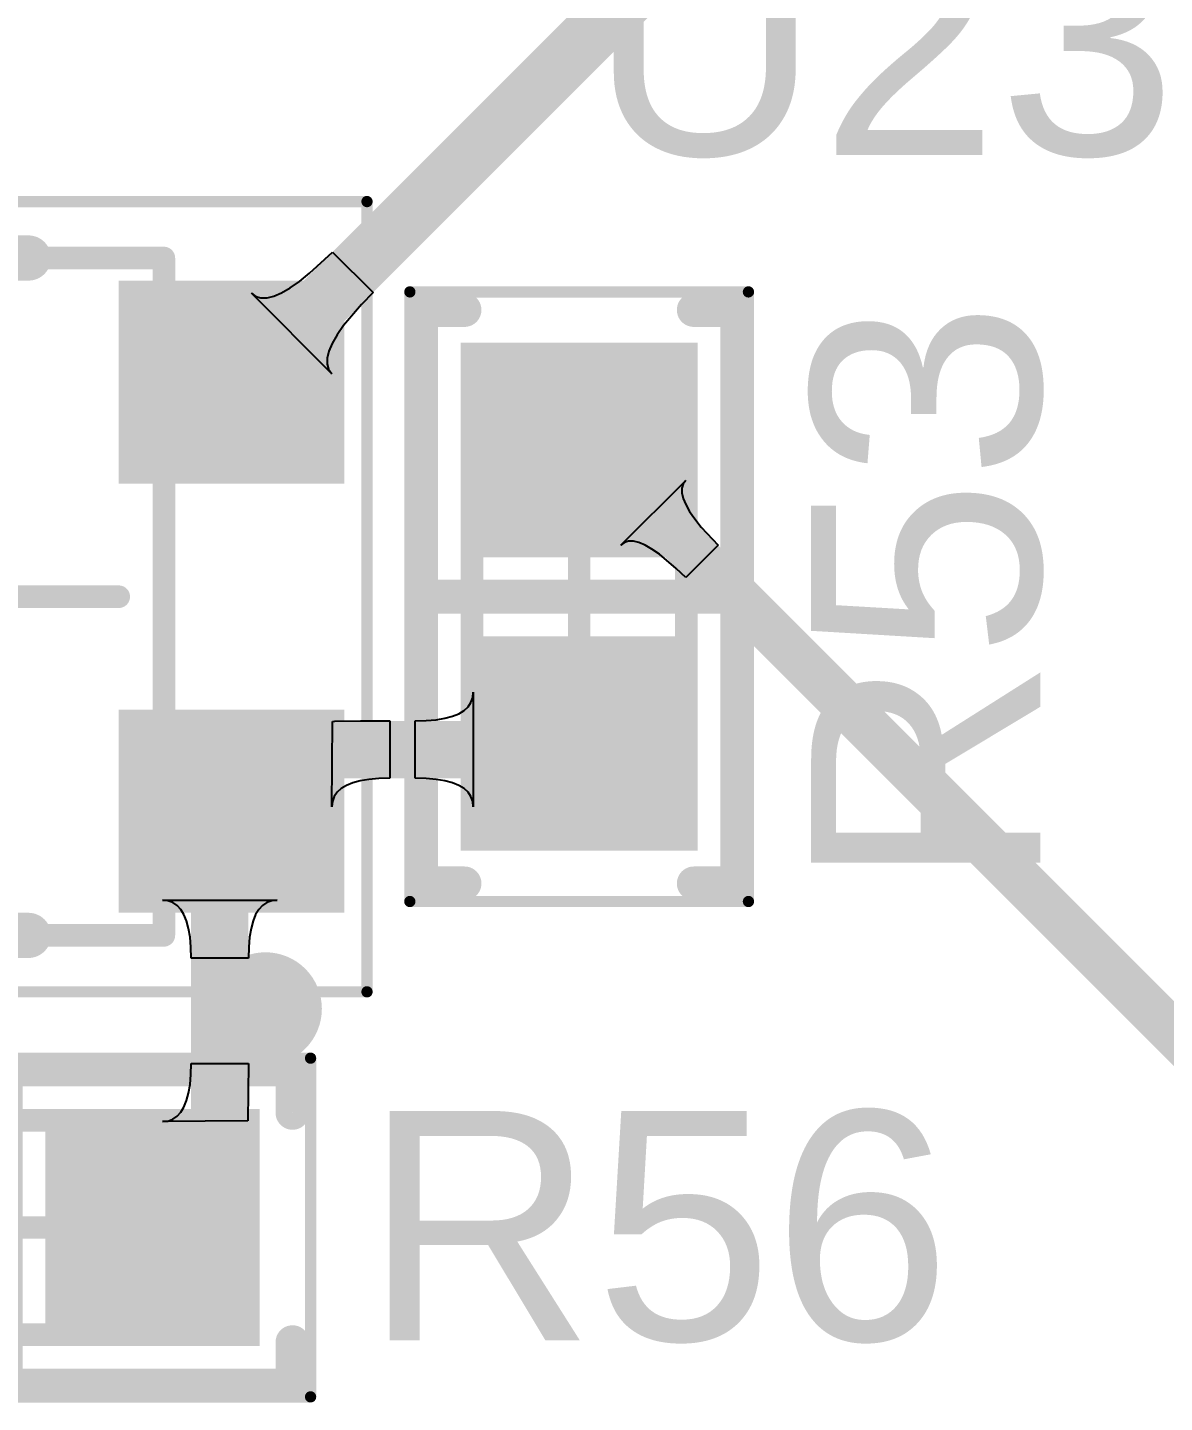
# Model space of a CAD drawing. Header units: inches. Extents: x -0.01 to 3.94, y -0.06 to 4.68.
# Drawn here: x 3.5438 to 3.7421, y 2.4695 to 2.7093 of the extents above; entities that cross this region are included whole.
import ezdxf

# ---------------------------------------------------------------- set-up
doc = ezdxf.new("R2010")
doc.units = ezdxf.units.IN
doc.header["$MEASUREMENT"] = 0
for name, color, linetype in [('Top 3D Body', 56, 'Continuous'), ('Top Courtyard', 56, 'Continuous'), ('Top Layer', 1, 'Continuous'), ('Top Overlay', 2, 'Continuous'), ('Top Paste', 8, 'Continuous'), ('Top Solder', 216, 'Continuous')]:
    doc.layers.add(name, color=color, linetype=linetype)
doc.styles.add('Arial', font='', dxfattribs={"height": 0.2})
doc.styles.get('Arial').set_extended_font_data('Arial')

# ---------------------------------------------------------------- blocks, each defined once
blk = doc.blocks.new('ON_SEMI_SOT_23_3_441')
at = {"layer": 'Top Layer'}
for points in [[(-0.05709, 0.02165), (-0.05709, 0.05315), (-0.02165, 0.05315), (-0.02165, 0.02165)], [(0.02165, -0.01575), (0.02165, 0.01575), (0.05709, 0.01575), (0.05709, -0.01575)], [(-0.05709, -0.05315), (-0.05709, -0.02165), (-0.02165, -0.02165), (-0.02165, -0.05315)]]:
    blk.add_hatch(color=1, dxfattribs=at).paths.add_polyline_path(points)
at = {"layer": 'Top Paste'}
for points in [[(-0.05709, 0.02165), (-0.05709, 0.05315), (-0.02165, 0.05315), (-0.02165, 0.02165)], [(0.02165, -0.01575), (0.02165, 0.01575), (0.05709, 0.01575), (0.05709, -0.01575)], [(-0.05709, -0.05315), (-0.05709, -0.02165), (-0.02165, -0.02165), (-0.02165, -0.05315)]]:
    blk.add_hatch(color=8, dxfattribs=at).paths.add_polyline_path(points)
at = {"layer": 'Top Solder'}
for points in [[(-0.05905, 0.01969), (-0.05905, 0.05512), (-0.01968, 0.05512), (-0.01968, 0.01969)], [(0.01969, -0.01772), (0.01969, 0.01772), (0.05906, 0.01772), (0.05906, -0.01772)], [(-0.05905, -0.05512), (-0.05905, -0.01969), (-0.01968, -0.01969), (-0.01968, -0.05512)]]:
    blk.add_hatch(color=216, dxfattribs=at).paths.add_polyline_path(points)
at = {"layer": 'Top 3D Body'}
for points in [[(-0.02756, 0.05906, 0.00394, 0.00394, 0), (-0.02756, -0.05906, 0.00394, 0.00394, 0)], [(0.02756, 0.05906, 0.00394, 0.00394, 0), (-0.02756, 0.05906, 0.00394, 0.00394, 0)], [(0.02756, 0.05906, 0.00394, 0.00394, 0), (0.02756, -0.05906, 0.00394, 0.00394, 0)], [(0.02756, -0.05906, 0.00394, 0.00394, 0), (-0.02756, -0.05906, 0.00394, 0.00394, 0)]]:
    blk.add_lwpolyline(points, format="xyseb", dxfattribs=at)
for points in [[(-0.02854, 0.05906, 0.00197, 0.00197, 1), (-0.02658, 0.05906, 0.00197, 0.00197, 1)], [(-0.02854, 0.05906, 0.00197, 0.00197, 1), (-0.02658, 0.05906, 0.00197, 0.00197, 1)], [(0.02657, 0.05906, 0.00197, 0.00197, 1), (0.02854, 0.05906, 0.00197, 0.00197, 1)], [(0.02657, 0.05906, 0.00197, 0.00197, 1), (0.02854, 0.05906, 0.00197, 0.00197, 1)], [(-0.02854, -0.05906, 0.00197, 0.00197, 1), (-0.02658, -0.05906, 0.00197, 0.00197, 1)], [(-0.02854, -0.05906, 0.00197, 0.00197, 1), (-0.02658, -0.05906, 0.00197, 0.00197, 1)], [(0.02657, -0.05906, 0.00197, 0.00197, 1), (0.02854, -0.05906, 0.00197, 0.00197, 1)], [(0.02657, -0.05906, 0.00197, 0.00197, 1), (0.02854, -0.05906, 0.00197, 0.00197, 1)]]:
    blk.add_lwpolyline(points, format="xyseb", close=True, dxfattribs=at)
at = {"layer": 'Top Courtyard'}
for points in [[(-0.06299, 0.0689, 0.00197, 0.00197, 0), (-0.06299, -0.0689, 0.00197, 0.00197, 0)], [(0.06299, 0.0689, 0.00197, 0.00197, 0), (-0.06299, 0.0689, 0.00197, 0.00197, 0)], [(0.06299, 0.0689, 0.00197, 0.00197, 0), (0.06299, -0.0689, 0.00197, 0.00197, 0)], [(0, 0.01969, 0.00394, 0.00394, 0), (0, -0.01968, 0.00394, 0.00394, 0)], [(0.01968, 0, 0.00394, 0.00394, 0), (-0.01969, 0, 0.00394, 0.00394, 0)], [(0.06299, -0.0689, 0.00197, 0.00197, 0), (-0.06299, -0.0689, 0.00197, 0.00197, 0)]]:
    blk.add_lwpolyline(points, format="xyseb", dxfattribs=at)
for points in [[(-0.06348, 0.0689, 0.000984, 0.000984, 1), (-0.0625, 0.0689, 0.000984, 0.000984, 1)], [(-0.06348, 0.0689, 0.000984, 0.000984, 1), (-0.0625, 0.0689, 0.000984, 0.000984, 1)], [(0.0625, 0.0689, 0.000984, 0.000984, 1), (0.06348, 0.0689, 0.000984, 0.000984, 1)], [(0.0625, 0.0689, 0.000984, 0.000984, 1), (0.06348, 0.0689, 0.000984, 0.000984, 1)], [(-0.00098, 0.01969, 0.00197, 0.00197, 1), (0.00098, 0.01969, 0.00197, 0.00197, 1)], [(-0.02067, 0, 0.00197, 0.00197, 1), (-0.0187, 0, 0.00197, 0.00197, 1)], [(0.0187, 0, 0.00197, 0.00197, 1), (0.02067, 0, 0.00197, 0.00197, 1)], [(-0.00098, -0.01968, 0.00197, 0.00197, 1), (0.00098, -0.01968, 0.00197, 0.00197, 1)], [(-0.06348, -0.0689, 0.000984, 0.000984, 1), (-0.0625, -0.0689, 0.000984, 0.000984, 1)], [(-0.06348, -0.0689, 0.000984, 0.000984, 1), (-0.0625, -0.0689, 0.000984, 0.000984, 1)], [(0.0625, -0.0689, 0.000984, 0.000984, 1), (0.06348, -0.0689, 0.000984, 0.000984, 1)], [(0.0625, -0.0689, 0.000984, 0.000984, 1), (0.06348, -0.0689, 0.000984, 0.000984, 1)]]:
    blk.add_lwpolyline(points, format="xyseb", close=True, dxfattribs=at)
at = {"layer": 'Top Overlay'}
for points in [[(-0.04035, 0.07185, 0.00984, 0.00984, 1), (-0.0502, 0.07185, 0.00984, 0.00984, 1)], [(-0.05266, 0.07185, 0.00492, 0.00492, 1), (-0.04774, 0.07185, 0.00492, 0.00492, 1)], [(-0.04281, 0.07185, 0.00492, 0.00492, 1), (-0.03789, 0.07185, 0.00492, 0.00492, 1)], [(-0.00591, 0.05906, 0.00394, 0.00394, 1), (-0.00197, 0.05906, 0.00394, 0.00394, 1)], [(0.02559, 0.05906, 0.00394, 0.00394, 1), (0.02953, 0.05906, 0.00394, 0.00394, 1)], [(0.02559, 0.05906, 0.00394, 0.00394, 1), (0.02953, 0.05906, 0.00394, 0.00394, 1)], [(0.02559, 0.02854, 0.00394, 0.00394, 1), (0.02953, 0.02854, 0.00394, 0.00394, 1)], [(0.02559, -0.02854, 0.00394, 0.00394, 1), (0.02953, -0.02854, 0.00394, 0.00394, 1)], [(-0.00591, -0.05906, 0.00394, 0.00394, 1), (-0.00197, -0.05906, 0.00394, 0.00394, 1)], [(0.02559, -0.05906, 0.00394, 0.00394, 1), (0.02953, -0.05906, 0.00394, 0.00394, 1)], [(0.02559, -0.05906, 0.00394, 0.00394, 1), (0.02953, -0.05906, 0.00394, 0.00394, 1)]]:
    blk.add_lwpolyline(points, format="xyseb", close=True, dxfattribs=at)
for points in [[(0.02756, 0.05906, 0.00787, 0.00787, 0), (-0.00394, 0.05906, 0.00787, 0.00787, 0)], [(0.02756, 0.05906, 0.00787, 0.00787, 0), (0.02756, 0.02854, 0.00787, 0.00787, 0)], [(0.02756, -0.02854, 0.00787, 0.00787, 0), (0.02756, -0.05906, 0.00787, 0.00787, 0)], [(0.02756, -0.05906, 0.00787, 0.00787, 0), (-0.00394, -0.05906, 0.00787, 0.00787, 0)]]:
    blk.add_lwpolyline(points, format="xyseb", dxfattribs=at)
blk = doc.blocks.new('RES_0603_1608_498')
at = {"layer": 'Top Layer'}
for points in [[(-0.04232, -0.0187), (-0.04232, 0.0187), (-0.00886, 0.0187), (-0.00886, -0.0187)], [(0.00886, -0.0187), (0.00886, 0.0187), (0.04232, 0.0187), (0.04232, -0.0187)]]:
    blk.add_hatch(color=1, dxfattribs=at).paths.add_polyline_path(points)
at = {"layer": 'Top Paste'}
for points in [[(-0.04232, -0.0187), (-0.04232, 0.0187), (-0.00886, 0.0187), (-0.00886, -0.0187)], [(0.00886, -0.0187), (0.00886, 0.0187), (0.04232, 0.0187), (0.04232, -0.0187)]]:
    blk.add_hatch(color=8, dxfattribs=at).paths.add_polyline_path(points)
at = {"layer": 'Top Solder'}
for points in [[(-0.04429, -0.02067), (-0.04429, 0.02067), (-0.00689, 0.02067), (-0.00689, -0.02067)], [(0.00689, -0.02067), (0.00689, 0.02067), (0.04429, 0.02067), (0.04429, -0.02067)]]:
    blk.add_hatch(color=216, dxfattribs=at).paths.add_polyline_path(points)
at = {"layer": 'Top 3D Body'}
for points in [[(-0.03445, 0.0187, 0.00394, 0.00394, 0), (0.03445, 0.0187, 0.00394, 0.00394, 0)], [(-0.03445, -0.0187, 0.00394, 0.00394, 0), (-0.03445, 0.0187, 0.00394, 0.00394, 0)], [(0.03445, -0.0187, 0.00394, 0.00394, 0), (0.03445, 0.0187, 0.00394, 0.00394, 0)], [(-0.03445, -0.0187, 0.00394, 0.00394, 0), (0.03445, -0.0187, 0.00394, 0.00394, 0)]]:
    blk.add_lwpolyline(points, format="xyseb", dxfattribs=at)
for points in [[(-0.03543, 0.0187, 0.00197, 0.00197, 1), (-0.03346, 0.0187, 0.00197, 0.00197, 1)], [(-0.03543, 0.0187, 0.00197, 0.00197, 1), (-0.03346, 0.0187, 0.00197, 0.00197, 1)], [(0.03346, 0.0187, 0.00197, 0.00197, 1), (0.03543, 0.0187, 0.00197, 0.00197, 1)], [(0.03346, 0.0187, 0.00197, 0.00197, 1), (0.03543, 0.0187, 0.00197, 0.00197, 1)], [(-0.03543, -0.0187, 0.00197, 0.00197, 1), (-0.03346, -0.0187, 0.00197, 0.00197, 1)], [(-0.03543, -0.0187, 0.00197, 0.00197, 1), (-0.03346, -0.0187, 0.00197, 0.00197, 1)], [(0.03346, -0.0187, 0.00197, 0.00197, 1), (0.03543, -0.0187, 0.00197, 0.00197, 1)], [(0.03346, -0.0187, 0.00197, 0.00197, 1), (0.03543, -0.0187, 0.00197, 0.00197, 1)]]:
    blk.add_lwpolyline(points, format="xyseb", close=True, dxfattribs=at)
at = {"layer": 'Top Courtyard'}
for points in [[(-0.05315, 0.02953, 0.00197, 0.00197, 0), (0.05315, 0.02953, 0.00197, 0.00197, 0)], [(-0.05315, -0.02953, 0.00197, 0.00197, 0), (-0.05315, 0.02953, 0.00197, 0.00197, 0)], [(0.05315, -0.02953, 0.00197, 0.00197, 0), (0.05315, 0.02953, 0.00197, 0.00197, 0)], [(0, -0.0187, 0.00394, 0.00394, 0), (0, 0.0187, 0.00394, 0.00394, 0)], [(-0.0187, 0, 0.00394, 0.00394, 0), (0.0187, 0, 0.00394, 0.00394, 0)], [(-0.05315, -0.02953, 0.00197, 0.00197, 0), (0.05315, -0.02953, 0.00197, 0.00197, 0)]]:
    blk.add_lwpolyline(points, format="xyseb", dxfattribs=at)
for points in [[(-0.05364, 0.02953, 0.000984, 0.000984, 1), (-0.05266, 0.02953, 0.000984, 0.000984, 1)], [(-0.05364, 0.02953, 0.000984, 0.000984, 1), (-0.05266, 0.02953, 0.000984, 0.000984, 1)], [(0.05266, 0.02953, 0.000984, 0.000984, 1), (0.05364, 0.02953, 0.000984, 0.000984, 1)], [(0.05266, 0.02953, 0.000984, 0.000984, 1), (0.05364, 0.02953, 0.000984, 0.000984, 1)], [(-0.00098, 0.0187, 0.00197, 0.00197, 1), (0.00098, 0.0187, 0.00197, 0.00197, 1)], [(-0.01968, 0, 0.00197, 0.00197, 1), (-0.01772, 0, 0.00197, 0.00197, 1)], [(0.01772, 0, 0.00197, 0.00197, 1), (0.01968, 0, 0.00197, 0.00197, 1)], [(-0.00098, -0.0187, 0.00197, 0.00197, 1), (0.00098, -0.0187, 0.00197, 0.00197, 1)], [(-0.05364, -0.02953, 0.000984, 0.000984, 1), (-0.05266, -0.02953, 0.000984, 0.000984, 1)], [(-0.05364, -0.02953, 0.000984, 0.000984, 1), (-0.05266, -0.02953, 0.000984, 0.000984, 1)], [(0.05266, -0.02953, 0.000984, 0.000984, 1), (0.05364, -0.02953, 0.000984, 0.000984, 1)], [(0.05266, -0.02953, 0.000984, 0.000984, 1), (0.05364, -0.02953, 0.000984, 0.000984, 1)]]:
    blk.add_lwpolyline(points, format="xyseb", close=True, dxfattribs=at)
at = {"layer": 'Top Overlay'}
for points in [[(-0.05, 0.02756, 0.00591, 0.00591, 0), (0.05, 0.02756, 0.00591, 0.00591, 0)], [(-0.05, 0.02, 0.00591, 0.00591, 0), (-0.05, 0.02756, 0.00591, 0.00591, 0)], [(0, -0.02756, 0.00591, 0.00591, 0), (0, 0.02756, 0.00591, 0.00591, 0)], [(0.05, 0.02, 0.00591, 0.00591, 0), (0.05, 0.02756, 0.00591, 0.00591, 0)], [(-0.05, -0.02756, 0.00591, 0.00591, 0), (-0.05, -0.02, 0.00591, 0.00591, 0)], [(0.05, -0.02756, 0.00591, 0.00591, 0), (0.05, -0.02, 0.00591, 0.00591, 0)], [(-0.05, -0.02756, 0.00591, 0.00591, 0), (0.05, -0.02756, 0.00591, 0.00591, 0)]]:
    blk.add_lwpolyline(points, format="xyseb", dxfattribs=at)
for points in [[(-0.05148, 0.02756, 0.00295, 0.00295, 1), (-0.04852, 0.02756, 0.00295, 0.00295, 1)], [(-0.05148, 0.02756, 0.00295, 0.00295, 1), (-0.04852, 0.02756, 0.00295, 0.00295, 1)], [(-0.00148, 0.02756, 0.00295, 0.00295, 1), (0.00148, 0.02756, 0.00295, 0.00295, 1)], [(0.04852, 0.02756, 0.00295, 0.00295, 1), (0.05148, 0.02756, 0.00295, 0.00295, 1)], [(0.04852, 0.02756, 0.00295, 0.00295, 1), (0.05148, 0.02756, 0.00295, 0.00295, 1)], [(-0.05148, 0.02, 0.00295, 0.00295, 1), (-0.04852, 0.02, 0.00295, 0.00295, 1)], [(0.04852, 0.02, 0.00295, 0.00295, 1), (0.05148, 0.02, 0.00295, 0.00295, 1)], [(-0.05148, -0.02, 0.00295, 0.00295, 1), (-0.04852, -0.02, 0.00295, 0.00295, 1)], [(0.04852, -0.02, 0.00295, 0.00295, 1), (0.05148, -0.02, 0.00295, 0.00295, 1)], [(-0.05148, -0.02756, 0.00295, 0.00295, 1), (-0.04852, -0.02756, 0.00295, 0.00295, 1)], [(-0.05148, -0.02756, 0.00295, 0.00295, 1), (-0.04852, -0.02756, 0.00295, 0.00295, 1)], [(-0.00148, -0.02756, 0.00295, 0.00295, 1), (0.00148, -0.02756, 0.00295, 0.00295, 1)], [(0.04852, -0.02756, 0.00295, 0.00295, 1), (0.05148, -0.02756, 0.00295, 0.00295, 1)], [(0.04852, -0.02756, 0.00295, 0.00295, 1), (0.05148, -0.02756, 0.00295, 0.00295, 1)]]:
    blk.add_lwpolyline(points, format="xyseb", close=True, dxfattribs=at)
blk = doc.blocks.new('RES_0603_1608_501')
at = {"layer": 'Top Layer'}
for points in [[(-0.04232, -0.0187), (-0.04232, 0.0187), (-0.00886, 0.0187), (-0.00886, -0.0187)], [(0.00886, -0.0187), (0.00886, 0.0187), (0.04232, 0.0187), (0.04232, -0.0187)]]:
    blk.add_hatch(color=1, dxfattribs=at).paths.add_polyline_path(points)
at = {"layer": 'Top Paste'}
for points in [[(-0.04232, -0.0187), (-0.04232, 0.0187), (-0.00886, 0.0187), (-0.00886, -0.0187)], [(0.00886, -0.0187), (0.00886, 0.0187), (0.04232, 0.0187), (0.04232, -0.0187)]]:
    blk.add_hatch(color=8, dxfattribs=at).paths.add_polyline_path(points)
at = {"layer": 'Top Solder'}
for points in [[(-0.04429, -0.02067), (-0.04429, 0.02067), (-0.00689, 0.02067), (-0.00689, -0.02067)], [(0.00689, -0.02067), (0.00689, 0.02067), (0.04429, 0.02067), (0.04429, -0.02067)]]:
    blk.add_hatch(color=216, dxfattribs=at).paths.add_polyline_path(points)
at = {"layer": 'Top 3D Body'}
for points in [[(0.03445, 0.0187, 0.00394, 0.00394, 0), (-0.03445, 0.0187, 0.00394, 0.00394, 0)], [(-0.03445, -0.0187, 0.00394, 0.00394, 0), (-0.03445, 0.0187, 0.00394, 0.00394, 0)], [(0.03445, -0.0187, 0.00394, 0.00394, 0), (0.03445, 0.0187, 0.00394, 0.00394, 0)], [(0.03445, -0.0187, 0.00394, 0.00394, 0), (-0.03445, -0.0187, 0.00394, 0.00394, 0)]]:
    blk.add_lwpolyline(points, format="xyseb", dxfattribs=at)
for points in [[(-0.03543, 0.0187, 0.00197, 0.00197, 1), (-0.03346, 0.0187, 0.00197, 0.00197, 1)], [(-0.03543, 0.0187, 0.00197, 0.00197, 1), (-0.03346, 0.0187, 0.00197, 0.00197, 1)], [(0.03346, 0.0187, 0.00197, 0.00197, 1), (0.03543, 0.0187, 0.00197, 0.00197, 1)], [(0.03346, 0.0187, 0.00197, 0.00197, 1), (0.03543, 0.0187, 0.00197, 0.00197, 1)], [(-0.03543, -0.0187, 0.00197, 0.00197, 1), (-0.03346, -0.0187, 0.00197, 0.00197, 1)], [(-0.03543, -0.0187, 0.00197, 0.00197, 1), (-0.03346, -0.0187, 0.00197, 0.00197, 1)], [(0.03346, -0.0187, 0.00197, 0.00197, 1), (0.03543, -0.0187, 0.00197, 0.00197, 1)], [(0.03346, -0.0187, 0.00197, 0.00197, 1), (0.03543, -0.0187, 0.00197, 0.00197, 1)]]:
    blk.add_lwpolyline(points, format="xyseb", close=True, dxfattribs=at)
at = {"layer": 'Top Courtyard'}
for points in [[(0.05315, 0.02953, 0.00197, 0.00197, 0), (-0.05315, 0.02953, 0.00197, 0.00197, 0)], [(-0.05315, -0.02953, 0.00197, 0.00197, 0), (-0.05315, 0.02953, 0.00197, 0.00197, 0)], [(0.05315, -0.02953, 0.00197, 0.00197, 0), (0.05315, 0.02953, 0.00197, 0.00197, 0)], [(0, -0.0187, 0.00394, 0.00394, 0), (0, 0.0187, 0.00394, 0.00394, 0)], [(0.0187, 0, 0.00394, 0.00394, 0), (-0.0187, 0, 0.00394, 0.00394, 0)], [(0.05315, -0.02953, 0.00197, 0.00197, 0), (-0.05315, -0.02953, 0.00197, 0.00197, 0)]]:
    blk.add_lwpolyline(points, format="xyseb", dxfattribs=at)
for points in [[(-0.05364, 0.02953, 0.000984, 0.000984, 1), (-0.05266, 0.02953, 0.000984, 0.000984, 1)], [(-0.05364, 0.02953, 0.000984, 0.000984, 1), (-0.05266, 0.02953, 0.000984, 0.000984, 1)], [(0.05266, 0.02953, 0.000984, 0.000984, 1), (0.05364, 0.02953, 0.000984, 0.000984, 1)], [(0.05266, 0.02953, 0.000984, 0.000984, 1), (0.05364, 0.02953, 0.000984, 0.000984, 1)], [(-0.00098, 0.0187, 0.00197, 0.00197, 1), (0.00098, 0.0187, 0.00197, 0.00197, 1)], [(-0.01968, 0, 0.00197, 0.00197, 1), (-0.01772, 0, 0.00197, 0.00197, 1)], [(0.01772, 0, 0.00197, 0.00197, 1), (0.01968, 0, 0.00197, 0.00197, 1)], [(-0.00098, -0.0187, 0.00197, 0.00197, 1), (0.00098, -0.0187, 0.00197, 0.00197, 1)], [(-0.05364, -0.02953, 0.000984, 0.000984, 1), (-0.05266, -0.02953, 0.000984, 0.000984, 1)], [(-0.05364, -0.02953, 0.000984, 0.000984, 1), (-0.05266, -0.02953, 0.000984, 0.000984, 1)], [(0.05266, -0.02953, 0.000984, 0.000984, 1), (0.05364, -0.02953, 0.000984, 0.000984, 1)], [(0.05266, -0.02953, 0.000984, 0.000984, 1), (0.05364, -0.02953, 0.000984, 0.000984, 1)]]:
    blk.add_lwpolyline(points, format="xyseb", close=True, dxfattribs=at)
at = {"layer": 'Top Overlay'}
for points in [[(0.05, 0.02756, 0.00591, 0.00591, 0), (-0.05, 0.02756, 0.00591, 0.00591, 0)], [(-0.05, 0.02, 0.00591, 0.00591, 0), (-0.05, 0.02756, 0.00591, 0.00591, 0)], [(0, -0.02756, 0.00591, 0.00591, 0), (0, 0.02756, 0.00591, 0.00591, 0)], [(0.05, 0.02, 0.00591, 0.00591, 0), (0.05, 0.02756, 0.00591, 0.00591, 0)], [(-0.05, -0.02756, 0.00591, 0.00591, 0), (-0.05, -0.02, 0.00591, 0.00591, 0)], [(0.05, -0.02756, 0.00591, 0.00591, 0), (0.05, -0.02, 0.00591, 0.00591, 0)], [(0.05, -0.02756, 0.00591, 0.00591, 0), (-0.05, -0.02756, 0.00591, 0.00591, 0)]]:
    blk.add_lwpolyline(points, format="xyseb", dxfattribs=at)
for points in [[(-0.05148, 0.02756, 0.00295, 0.00295, 1), (-0.04852, 0.02756, 0.00295, 0.00295, 1)], [(-0.05148, 0.02756, 0.00295, 0.00295, 1), (-0.04852, 0.02756, 0.00295, 0.00295, 1)], [(-0.00148, 0.02756, 0.00295, 0.00295, 1), (0.00148, 0.02756, 0.00295, 0.00295, 1)], [(0.04852, 0.02756, 0.00295, 0.00295, 1), (0.05148, 0.02756, 0.00295, 0.00295, 1)], [(0.04852, 0.02756, 0.00295, 0.00295, 1), (0.05148, 0.02756, 0.00295, 0.00295, 1)], [(-0.05148, 0.02, 0.00295, 0.00295, 1), (-0.04852, 0.02, 0.00295, 0.00295, 1)], [(0.04852, 0.02, 0.00295, 0.00295, 1), (0.05148, 0.02, 0.00295, 0.00295, 1)], [(-0.05148, -0.02, 0.00295, 0.00295, 1), (-0.04852, -0.02, 0.00295, 0.00295, 1)], [(0.04852, -0.02, 0.00295, 0.00295, 1), (0.05148, -0.02, 0.00295, 0.00295, 1)], [(-0.05148, -0.02756, 0.00295, 0.00295, 1), (-0.04852, -0.02756, 0.00295, 0.00295, 1)], [(-0.05148, -0.02756, 0.00295, 0.00295, 1), (-0.04852, -0.02756, 0.00295, 0.00295, 1)], [(-0.00148, -0.02756, 0.00295, 0.00295, 1), (0.00148, -0.02756, 0.00295, 0.00295, 1)], [(0.04852, -0.02756, 0.00295, 0.00295, 1), (0.05148, -0.02756, 0.00295, 0.00295, 1)], [(0.04852, -0.02756, 0.00295, 0.00295, 1), (0.05148, -0.02756, 0.00295, 0.00295, 1)]]:
    blk.add_lwpolyline(points, format="xyseb", close=True, dxfattribs=at)

msp = doc.modelspace()

# ---------------------------------------------------------------- linework, layer by layer
at = {"layer": 'Top Layer'}
for p, q in [((3.59299, 2.6664), (3.59697, 2.6701)), ((3.59697, 2.6701), (3.60404, 2.66303)), ((3.59121, 2.66497), (3.59299, 2.6664)), ((3.5881, 2.66297), (3.58958, 2.66383)), ((3.58958, 2.66383), (3.59121, 2.66497)), ((3.59685, 2.64889), (3.58282, 2.66291)), ((3.58282, 2.66291), (3.58359, 2.66236)), ((3.58359, 2.66236), (3.5845, 2.66209)), ((3.5845, 2.66209), (3.58556, 2.6621)), ((3.58556, 2.6621), (3.58676, 2.66239)), ((3.58676, 2.66239), (3.5881, 2.66297)), ((3.60404, 2.66303), (3.60205, 2.66097)), ((3.60205, 2.66097), (3.59891, 2.65728)), ((3.59891, 2.65728), (3.59777, 2.65565)), ((3.59777, 2.65565), (3.59691, 2.65416)), ((3.59633, 2.65282), (3.59603, 2.65162)), ((3.59691, 2.65416), (3.59633, 2.65282)), ((3.59603, 2.65162), (3.59602, 2.65057)), ((3.59602, 2.65057), (3.59629, 2.64966)), ((3.59629, 2.64966), (3.59685, 2.64889)), ((3.64727, 2.61898), (3.65858, 2.63029)), ((3.65858, 2.63029), (3.65813, 2.62967)), ((3.65813, 2.62967), (3.6579, 2.62893)), ((3.6579, 2.62893), (3.6579, 2.62809)), ((3.6579, 2.62809), (3.65813, 2.62712)), ((3.65813, 2.62712), (3.65858, 2.62605)), ((3.65858, 2.62605), (3.65926, 2.62486)), ((3.65926, 2.62486), (3.66016, 2.62356)), ((3.66016, 2.62356), (3.6613, 2.62215)), ((3.6613, 2.62215), (3.66424, 2.61898)), ((3.64789, 2.61943), (3.64727, 2.61898)), ((3.64862, 2.61966), (3.64789, 2.61943)), ((3.64947, 2.61966), (3.64862, 2.61966)), ((3.65043, 2.61943), (3.64947, 2.61966)), ((3.65151, 2.61898), (3.65043, 2.61943)), ((3.6527, 2.6183), (3.65151, 2.61898)), ((3.654, 2.61739), (3.6527, 2.6183)), ((3.66424, 2.61898), (3.65858, 2.61332)), ((3.65694, 2.6149), (3.654, 2.61739)), ((3.65858, 2.61332), (3.65694, 2.6149)), ((3.62113, 2.59155), (3.62144, 2.5924)), ((3.62144, 2.5924), (3.62154, 2.59335)), ((3.62154, 2.59335), (3.62154, 2.57335)), ((3.6179, 2.58915), (3.61901, 2.5896)), ((3.61901, 2.5896), (3.61992, 2.59015)), ((3.61992, 2.59015), (3.62063, 2.5908)), ((3.62063, 2.5908), (3.62113, 2.59155)), ((3.59685, 2.57335), (3.59697, 2.58823)), ((3.59697, 2.58823), (3.59707, 2.58825)), ((3.59707, 2.58825), (3.59737, 2.58827)), ((3.59737, 2.58827), (3.60187, 2.58834)), ((3.60187, 2.58834), (3.60697, 2.58835)), ((3.60697, 2.58835), (3.60697, 2.57835)), ((3.61142, 2.58835), (3.61334, 2.5884)), ((3.61142, 2.57835), (3.61142, 2.58835)), ((3.61334, 2.5884), (3.61506, 2.58855)), ((3.61506, 2.58855), (3.61658, 2.5888)), ((3.61658, 2.5888), (3.6179, 2.58915)), ((3.60051, 2.57755), (3.5994, 2.5771)), ((3.60182, 2.5779), (3.60051, 2.57755)), ((3.60334, 2.57815), (3.60182, 2.5779)), ((3.60505, 2.5783), (3.60334, 2.57815)), ((3.60697, 2.57835), (3.60505, 2.5783)), ((3.61334, 2.5783), (3.61142, 2.57835)), ((3.61506, 2.57815), (3.61334, 2.5783)), ((3.61658, 2.5779), (3.61506, 2.57815)), ((3.6179, 2.57755), (3.61658, 2.5779)), ((3.61901, 2.5771), (3.6179, 2.57755)), ((3.59726, 2.57515), (3.59695, 2.5743)), ((3.59777, 2.5759), (3.59726, 2.57515)), ((3.59849, 2.57655), (3.59777, 2.5759)), ((3.5994, 2.5771), (3.59849, 2.57655)), ((3.61992, 2.57655), (3.61901, 2.5771)), ((3.62063, 2.5759), (3.61992, 2.57655)), ((3.62113, 2.57515), (3.62063, 2.5759)), ((3.62144, 2.5743), (3.62113, 2.57515)), ((3.59695, 2.5743), (3.59685, 2.57335)), ((3.62154, 2.57335), (3.62144, 2.5743)), ((3.56827, 2.55699), (3.56732, 2.55709)), ((3.56732, 2.55709), (3.58732, 2.55709)), ((3.56912, 2.55669), (3.56827, 2.55699)), ((3.56987, 2.55618), (3.56912, 2.55669)), ((3.57052, 2.55547), (3.56987, 2.55618)), ((3.58477, 2.55618), (3.58412, 2.55547)), ((3.58552, 2.55669), (3.58477, 2.55618)), ((3.58637, 2.55699), (3.58552, 2.55669)), ((3.58732, 2.55709), (3.58637, 2.55699)), ((3.57107, 2.55456), (3.57052, 2.55547)), ((3.57152, 2.55345), (3.57107, 2.55456)), ((3.58357, 2.55456), (3.58312, 2.55345)), ((3.58412, 2.55547), (3.58357, 2.55456)), ((3.57187, 2.55213), (3.57152, 2.55345)), ((3.57212, 2.55061), (3.57187, 2.55213)), ((3.58277, 2.55213), (3.58252, 2.55061)), ((3.58312, 2.55345), (3.58277, 2.55213)), ((3.57227, 2.54889), (3.57212, 2.55061)), ((3.57232, 2.54697), (3.57227, 2.54889)), ((3.58237, 2.54889), (3.58232, 2.54697)), ((3.58252, 2.55061), (3.58237, 2.54889)), ((3.58232, 2.54697), (3.57232, 2.54697)), ((3.57227, 2.52667), (3.57232, 2.52858)), ((3.57232, 2.52858), (3.58232, 2.52858)), ((3.58232, 2.52858), (3.5822, 2.51858)), ((3.57187, 2.52344), (3.57212, 2.52495)), ((3.57212, 2.52495), (3.57227, 2.52667)), ((3.57152, 2.52212), (3.57187, 2.52344)), ((3.56987, 2.51939), (3.57052, 2.5201)), ((3.57052, 2.5201), (3.57107, 2.52101)), ((3.57107, 2.52101), (3.57152, 2.52212)), ((3.5822, 2.51858), (3.56732, 2.51846)), ((3.56732, 2.51846), (3.56827, 2.51857)), ((3.56827, 2.51857), (3.56912, 2.51888)), ((3.56912, 2.51888), (3.56987, 2.51939))]:
    msp.add_line(p, q, dxfattribs=at)
for points in [[(3.58134, 2.6474, 0.01, 0.01, 0), (3.7317, 2.79776, 0.01, 0.01, 0)], [(3.57937, 2.6474, 0.01, 0.01, 0), (3.58134, 2.6474, 0.01, 0.01, 0)], [(3.64, 2.63559, 0.008, 0.008, 0), (3.64197, 2.63559, 0.008, 0.008, 0)], [(3.64197, 2.63559, 0.008, 0.008, 0), (3.77302, 2.50453, 0.008, 0.008, 0)], [(3.57732, 2.57055, 0.01, 0.01, 0), (3.59012, 2.58335, 0.01, 0.01, 0)], [(3.59012, 2.58335, 0.01, 0.01, 0), (3.63894, 2.58335, 0.01, 0.01, 0)], [(3.63894, 2.58335, 0.01, 0.01, 0), (3.64, 2.58441, 0.01, 0.01, 0)], [(3.57732, 2.51173, 0.01, 0.01, 0), (3.57732, 2.57055, 0.01, 0.01, 0)], [(3.56559, 2.5, 0.01, 0.01, 0), (3.57732, 2.51173, 0.01, 0.01, 0)]]:
    msp.add_lwpolyline(points, format="xyseb", dxfattribs=at)
for points in [[(3.57687, 2.6474, 0.005, 0.005, 1), (3.58187, 2.6474, 0.005, 0.005, 1)], [(3.57884, 2.6474, 0.005, 0.005, 1), (3.58384, 2.6474, 0.005, 0.005, 1)], [(3.57884, 2.6474, 0.005, 0.005, 1), (3.58384, 2.6474, 0.005, 0.005, 1)], [(3.638, 2.63559, 0.004, 0.004, 1), (3.642, 2.63559, 0.004, 0.004, 1)], [(3.63997, 2.63559, 0.004, 0.004, 1), (3.64397, 2.63559, 0.004, 0.004, 1)], [(3.63997, 2.63559, 0.004, 0.004, 1), (3.64397, 2.63559, 0.004, 0.004, 1)], [(3.58762, 2.58335, 0.005, 0.005, 1), (3.59262, 2.58335, 0.005, 0.005, 1)], [(3.58762, 2.58335, 0.005, 0.005, 1), (3.59262, 2.58335, 0.005, 0.005, 1)], [(3.63644, 2.58335, 0.005, 0.005, 1), (3.64144, 2.58335, 0.005, 0.005, 1)], [(3.63644, 2.58335, 0.005, 0.005, 1), (3.64144, 2.58335, 0.005, 0.005, 1)], [(3.6375, 2.58441, 0.005, 0.005, 1), (3.6425, 2.58441, 0.005, 0.005, 1)], [(3.57482, 2.57055, 0.005, 0.005, 1), (3.57982, 2.57055, 0.005, 0.005, 1)], [(3.57482, 2.57055, 0.005, 0.005, 1), (3.57982, 2.57055, 0.005, 0.005, 1)], [(3.57482, 2.51173, 0.005, 0.005, 1), (3.57982, 2.51173, 0.005, 0.005, 1)], [(3.57482, 2.51173, 0.005, 0.005, 1), (3.57982, 2.51173, 0.005, 0.005, 1)], [(3.56309, 2.5, 0.005, 0.005, 1), (3.56809, 2.5, 0.005, 0.005, 1)]]:
    msp.add_lwpolyline(points, format="xyseb", close=True, dxfattribs=at)

# ---------------------------------------------------------------- block references
for name, p, rotation in [('ON_SEMI_SOT_23_3_441', (3.54, 2.61), 180), ('RES_0603_1608_501', (3.64, 2.61), 270)]:
    msp.add_blockref(name, p, dxfattribs=dict(rotation=rotation))
msp.add_blockref('RES_0603_1608_498', (3.54, 2.5))

# ---------------------------------------------------------------- texts
at = {"layer": 'Top Overlay', "style": 'Arial'}
for s, p in [('U23', (3.64173, 2.68701)), ('R56', (3.60236, 2.48032))]:
    msp.add_text(s, height=0.04, dxfattribs=at).set_placement(p)
msp.add_text('R53', height=0.04, rotation=90, dxfattribs=at).set_placement((3.72047, 2.55906))

doc.saveas('drawing.dxf')
